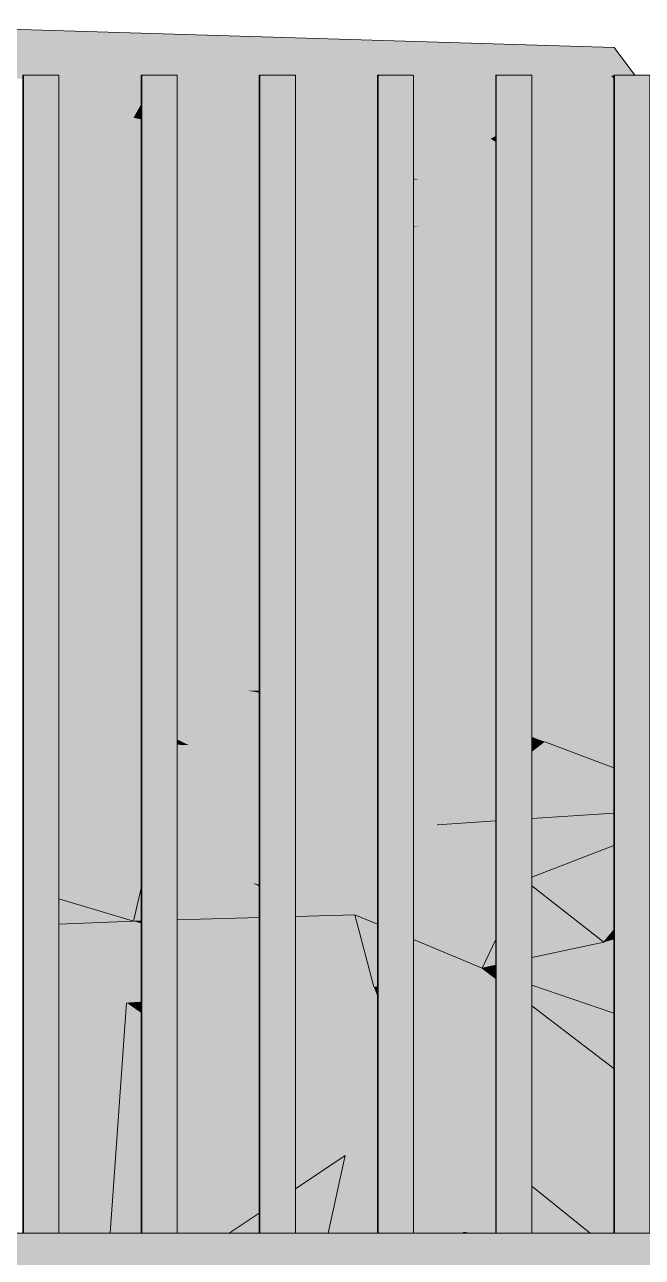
# Model space of a CAD drawing. Header units: millimetres. Extents: x 365175 to 2667127, y -330297 to -162108.
# Drawn here: x 1853493 to 1854015, y -318931 to -317888 of the extents above; entities that cross this region are included whole.
import ezdxf

# ---------------------------------------------------------------- set-up
doc = ezdxf.new("R2010")
doc.units = ezdxf.units.MM
doc.header["$MEASUREMENT"] = 0
doc.layers.add('Cars', color=7, linetype='Continuous')
doc.layers.add('TopoAlt', color=7, linetype='Continuous')

# ---------------------------------------------------------------- blocks, each defined once
blk = doc.blocks.new('Élément de coupe_582_6', base_point=(1445436.1, -319511))
at = {"layer": 'TopoAlt', "linetype": 'Continuous', "lineweight": 0, "true_color": 0x000000}
blk.add_hatch(color=18, dxfattribs=at).paths.add_polyline_path([(1838007, -319511), (1839530.3, -319511), (1839530.3, -319486), (1854698.7, -319486), (1854698.7, -318911), (1838007, -318911)])
at = {"layer": 'TopoAlt', "color": 190, "linetype": 'Continuous', "lineweight": 5, "true_color": 0x8002ff}
blk.add_line((1854698.7, -318911), (1838007, -318911), dxfattribs=at)
blk = doc.blocks.new('Élément de coupe_589_6', base_point=(1445436.1, -319511))
at = {"linetype": 'Continuous', "lineweight": 0, "true_color": 0x000000}
for points in [[(1853991.1, -317931), (1853991.1, -318911), (1853991.6, -318911), (1853991.6, -317931)], [(1853991.1, -317931), (1853991.1, -318911), (1853991.6, -318911), (1853991.6, -317931)], [(1853991.6, -317931), (1853991.6, -318911), (1854021.6, -318911), (1854021.6, -317931)]]:
    blk.add_hatch(color=18, dxfattribs=at).paths.add_polyline_path(points)
at = {"color": 18, "linetype": 'Continuous', "lineweight": 5, "true_color": 0x330000}
for p, q in [((1853991.1, -317931), (1853991.6, -317931)), ((1853991.1, -318911), (1853991.1, -317931)), ((1853991.6, -317931), (1854021.6, -317931)), ((1853991.6, -318911), (1853991.6, -317931)), ((1854021.6, -318911), (1854021.6, -317931))]:
    blk.add_line(p, q, dxfattribs=at)
blk = doc.blocks.new('Élément de coupe_590_6', base_point=(1445436.1, -319511))
at = {"linetype": 'Continuous', "lineweight": 0, "true_color": 0x000000}
for points in [[(1853891.2, -318911), (1853891.6, -318911), (1853891.6, -317931), (1853891.2, -317931)], [(1853891.2, -318911), (1853891.6, -318911), (1853891.6, -317931), (1853891.2, -317931)], [(1853891.6, -317931), (1853891.6, -318911), (1853921.6, -318911), (1853921.6, -317931)]]:
    blk.add_hatch(color=18, dxfattribs=at).paths.add_polyline_path(points)
at = {"color": 18, "linetype": 'Continuous', "lineweight": 5, "true_color": 0x330000}
for p, q in [((1853891.2, -317931), (1853891.6, -317931)), ((1853891.2, -318911), (1853891.2, -317931)), ((1853891.6, -317931), (1853921.6, -317931)), ((1853891.6, -318911), (1853891.6, -317931)), ((1853921.6, -318911), (1853921.6, -317931))]:
    blk.add_line(p, q, dxfattribs=at)
blk = doc.blocks.new('Élément de coupe_591_6', base_point=(1445436.1, -319511))
at = {"linetype": 'Continuous', "lineweight": 0, "true_color": 0x000000}
for points in [[(1853791.2, -317931), (1853791.2, -318911), (1853791.6, -318911), (1853791.6, -317931)], [(1853791.2, -317931), (1853791.2, -318911), (1853791.6, -318911), (1853791.6, -317931)], [(1853791.6, -317931), (1853791.6, -318911), (1853821.6, -318911), (1853821.6, -317931)]]:
    blk.add_hatch(color=18, dxfattribs=at).paths.add_polyline_path(points)
at = {"color": 18, "linetype": 'Continuous', "lineweight": 5, "true_color": 0x330000}
for p, q in [((1853791.2, -317931), (1853791.6, -317931)), ((1853791.2, -318911), (1853791.2, -317931)), ((1853791.6, -317931), (1853821.6, -317931)), ((1853791.6, -318911), (1853791.6, -317931)), ((1853821.6, -318911), (1853821.6, -317931))]:
    blk.add_line(p, q, dxfattribs=at)
blk = doc.blocks.new('Élément de coupe_592_6', base_point=(1445436.1, -319511))
at = {"linetype": 'Continuous', "lineweight": 0, "true_color": 0x000000}
for points in [[(1853691.2, -318911), (1853691.7, -318911), (1853691.7, -317931), (1853691.2, -317931)], [(1853691.2, -318911), (1853691.7, -318911), (1853691.7, -317931), (1853691.2, -317931)], [(1853691.7, -317931), (1853691.7, -318911), (1853721.7, -318911), (1853721.7, -317931)]]:
    blk.add_hatch(color=18, dxfattribs=at).paths.add_polyline_path(points)
at = {"color": 18, "linetype": 'Continuous', "lineweight": 5, "true_color": 0x330000}
for p, q in [((1853691.2, -317931), (1853691.7, -317931)), ((1853691.2, -318911), (1853691.2, -317931)), ((1853691.7, -317931), (1853721.7, -317931)), ((1853691.7, -318911), (1853691.7, -317931)), ((1853721.7, -318911), (1853721.7, -317931))]:
    blk.add_line(p, q, dxfattribs=at)
blk = doc.blocks.new('Élément de coupe_593_6', base_point=(1445436.1, -319511))
at = {"linetype": 'Continuous', "lineweight": 0, "true_color": 0x000000}
for points in [[(1853591.2, -318911), (1853591.7, -318911), (1853591.7, -317931), (1853591.2, -317931)], [(1853591.2, -318911), (1853591.7, -318911), (1853591.7, -317931), (1853591.2, -317931)], [(1853591.7, -317931), (1853591.7, -318911), (1853621.7, -318911), (1853621.7, -317931)]]:
    blk.add_hatch(color=18, dxfattribs=at).paths.add_polyline_path(points)
at = {"color": 18, "linetype": 'Continuous', "lineweight": 5, "true_color": 0x330000}
for p, q in [((1853591.2, -317931), (1853591.7, -317931)), ((1853591.2, -318911), (1853591.2, -317931)), ((1853591.7, -317931), (1853621.7, -317931)), ((1853591.7, -318911), (1853591.7, -317931)), ((1853621.7, -318911), (1853621.7, -317931))]:
    blk.add_line(p, q, dxfattribs=at)
blk = doc.blocks.new('Élément de coupe_594_6', base_point=(1445436.1, -319511))
at = {"linetype": 'Continuous', "lineweight": 0, "true_color": 0x000000}
for points in [[(1853491.3, -317931), (1853491.3, -318911), (1853491.7, -318911), (1853491.7, -317931)], [(1853491.3, -317931), (1853491.3, -318911), (1853491.7, -318911), (1853491.7, -317931)], [(1853491.7, -317931), (1853491.7, -318911), (1853521.7, -318911), (1853521.7, -317931)]]:
    blk.add_hatch(color=18, dxfattribs=at).paths.add_polyline_path(points)
at = {"color": 18, "linetype": 'Continuous', "lineweight": 5, "true_color": 0x330000}
for p, q in [((1853491.3, -317931), (1853491.7, -317931)), ((1853491.3, -318911), (1853491.3, -317931)), ((1853491.7, -317931), (1853521.7, -317931)), ((1853491.7, -318911), (1853491.7, -317931)), ((1853521.7, -318911), (1853521.7, -317931))]:
    blk.add_line(p, q, dxfattribs=at)
blk = doc.blocks.new('Élément de coupe_771_6', base_point=(1445436.1, -319511))
at = {"layer": 'Cars', "linetype": 'Continuous', "lineweight": 0, "true_color": 0x000000}
for points in [[(1853354.4, -317888.3), (1853352.8, -317891), (1853991.3, -317907.5)], [(1853352.7, -317916.6), (1853989.3, -317931.5), (1853352.8, -317891)], [(1853991.3, -317907.5), (1853352.8, -317891), (1853989.3, -317931.5)], [(1853624.4, -317898), (1853618.7, -317907.9), (1853989.3, -317931.5), (1853991.3, -317907.5)], [(1853625.3, -317896.4), (1853624.4, -317898), (1853991.3, -317907.5)], [(1853618.7, -317907.9), (1853610.2, -317922.6), (1853989.3, -317931.5)], [(1853989.3, -317931.5), (1853991.1, -317932.7), (1853991.1, -317931), (1853991.6, -317931), (1854008.7, -317931), (1853991.3, -317907.5)], [(1853989.3, -317931.5), (1853991.1, -317932.7), (1853991.1, -317931), (1853991.6, -317931), (1854008.7, -317931), (1853991.3, -317907.5)], [(1853352.7, -317916.6), (1853491.3, -317934.3), (1853491.3, -317931), (1853521.7, -317931), (1853521.7, -317938.2), (1853591.2, -317947), (1853591.2, -317931), (1853621.7, -317931), (1853621.7, -317950.9), (1853691.2, -317959.8), (1853691.2, -317931), (1853721.7, -317931), (1853721.7, -317963.7), (1853791.2, -317972.6), (1853791.2, -317931), (1853821.6, -317931), (1853821.6, -317976.5), (1853886.8, -317984.8), (1853891.2, -317982.5), (1853891.2, -317931), (1853921.6, -317931), (1853921.6, -317966.7), (1853989.3, -317931.5)], [(1853621.7, -317950.9), (1853691.2, -317959.8), (1853691.2, -317931), (1853721.7, -317931), (1853721.7, -317963.7), (1853791.2, -317972.6), (1853791.2, -317931), (1853821.6, -317931), (1853821.6, -317976.5), (1853886.8, -317984.8), (1853891.2, -317982.5), (1853891.2, -317931), (1853921.6, -317931), (1853921.6, -317966.7), (1853989.3, -317931.5), (1853610.2, -317922.6), (1853605.5, -317931), (1853621.7, -317931)], [(1853921.6, -317988.7), (1853991.1, -317996.5), (1853991.1, -317945), (1853989.3, -317931.5), (1853921.6, -317966.7)], [(1853921.6, -317988.7), (1853991.1, -317996.5), (1853991.1, -317945), (1853989.3, -317931.5), (1853921.6, -317966.7)], [(1853991.1, -317933.2), (1853989.3, -317931.5), (1853991.1, -317945)], [(1853991.1, -317933.2), (1853989.3, -317931.5), (1853991.1, -317945)], [(1853991.1, -317932.7), (1853989.3, -317931.5), (1853991.1, -317933.2)], [(1853991.1, -317932.7), (1853989.3, -317931.5), (1853991.1, -317933.2)], [(1853521.7, -317953.3), (1853591.2, -317968.4), (1853591.2, -317947), (1853521.7, -317938.2)], [(1853621.7, -317950.9), (1853621.7, -317975), (1853691.2, -317990.1), (1853691.2, -317959.8)], [(1853621.7, -317950.9), (1853621.7, -317975), (1853691.2, -317990.1), (1853691.2, -317959.8)], [(1853521.7, -317994.4), (1853591.2, -318000.1), (1853591.2, -317968.4), (1853521.7, -317953.3)], [(1853591.2, -317955.7), (1853584.8, -317967), (1853591.2, -317968.4)], [(1853566.9, -317998.1), (1853591.2, -318000.1), (1853591.2, -317968.4), (1853584.8, -317967)], [(1853721.7, -317996.8), (1853791.2, -318011.9), (1853791.2, -317972.6), (1853721.7, -317963.7)], [(1853721.7, -317996.8), (1853791.2, -318011.9), (1853791.2, -317972.6), (1853721.7, -317963.7)], [(1853621.7, -318002.7), (1853691.2, -318008.4), (1853691.2, -317990.1), (1853621.7, -317975)], [(1853621.7, -318002.7), (1853691.2, -318008.4), (1853691.2, -317990.1), (1853621.7, -317975)], [(1853821.6, -317976.5), (1853821.6, -318018.5), (1853826.8, -318019.6), (1853886.8, -317984.8)], [(1853821.6, -317976.5), (1853821.6, -318018.5), (1853826.8, -318019.6), (1853886.8, -317984.8)], [(1853891.2, -317982.5), (1853886.8, -317984.8), (1853891.2, -317985.3)], [(1853891.2, -317982.5), (1853886.8, -317984.8), (1853891.2, -317985.3)], [(1853886.8, -317984.8), (1853826.8, -318019.6), (1853891.2, -318033.8), (1853891.2, -317987.5)], [(1853886.8, -317984.8), (1853826.8, -318019.6), (1853891.2, -318033.8), (1853891.2, -317987.5)], [(1853886.8, -317984.8), (1853891.2, -317987.5), (1853891.2, -317985.3)], [(1853886.8, -317984.8), (1853891.2, -317987.5), (1853891.2, -317985.3)], [(1853921.6, -317988.7), (1853921.6, -318006.2), (1853991.1, -318048.9), (1853991.1, -317996.5)], [(1853921.6, -317988.7), (1853921.6, -318006.2), (1853991.1, -318048.9), (1853991.1, -317996.5)], [(1853521.7, -317994.4), (1853521.7, -318008.6), (1853591.2, -318020.2), (1853591.2, -318000.1)], [(1853557.5, -318014.6), (1853591.2, -318020.2), (1853591.2, -318000.1), (1853566.9, -317998.1)], [(1853621.7, -318025.3), (1853691.2, -318036.9), (1853691.2, -318008.4), (1853621.7, -318002.7)], [(1853621.7, -318025.3), (1853691.2, -318036.9), (1853691.2, -318008.4), (1853621.7, -318002.7)], [(1853721.7, -317996.8), (1853721.7, -318010.9), (1853791.2, -318016.7), (1853791.2, -318011.9)], [(1853721.7, -317996.8), (1853721.7, -318010.9), (1853791.2, -318016.7), (1853791.2, -318011.9)], [(1853521.7, -318008.6), (1853521.7, -318017.9), (1853591.2, -318033.3), (1853591.2, -318020.2)], [(1853551.8, -318024.5), (1853591.2, -318033.3), (1853591.2, -318020.2), (1853557.5, -318014.6)], [(1853721.7, -318010.9), (1853721.7, -318042), (1853791.2, -318053.6), (1853791.2, -318016.7)], [(1853721.7, -318010.9), (1853721.7, -318042), (1853791.2, -318053.6), (1853791.2, -318016.7)], [(1853921.6, -318006.2), (1853921.6, -318040.6), (1853991.1, -318055.9), (1853991.1, -318048.9)], [(1853921.6, -318006.2), (1853921.6, -318040.6), (1853991.1, -318055.9), (1853991.1, -318048.9)], [(1853521.7, -318017.9), (1853521.7, -318038), (1853591.2, -318039.5), (1853591.2, -318033.3)], [(1853543.8, -318038.4), (1853591.2, -318039.5), (1853591.2, -318033.3), (1853551.8, -318024.5)], [(1853691.2, -318036.9), (1853621.7, -318025.3), (1853621.7, -318040), (1853622.2, -318040.1), (1853691.2, -318046.7)], [(1853691.2, -318036.9), (1853621.7, -318025.3), (1853621.7, -318040), (1853622.2, -318040.1), (1853691.2, -318046.7)], [(1853826.8, -318019.6), (1853821.6, -318018.5), (1853821.6, -318019.2)], [(1853826.8, -318019.6), (1853821.6, -318018.5), (1853821.6, -318019.2)], [(1853821.6, -318019.2), (1853821.6, -318058.7), (1853827, -318059.6), (1853826.8, -318019.6)], [(1853821.6, -318019.2), (1853821.6, -318058.7), (1853827, -318059.6), (1853826.8, -318019.6)], [(1853826.8, -318019.6), (1853891.2, -318048), (1853891.2, -318033.8)], [(1853826.8, -318019.6), (1853891.2, -318048), (1853891.2, -318033.8)], [(1853826.8, -318019.6), (1853827, -318059.6), (1853891.2, -318074.1), (1853891.2, -318048)], [(1853826.8, -318019.6), (1853827, -318059.6), (1853891.2, -318074.1), (1853891.2, -318048)], [(1853521.7, -318146.4), (1853591.2, -318192.6), (1853591.2, -318039.5), (1853521.7, -318038)], [(1853521.7, -318146.4), (1853591.2, -318192.6), (1853591.2, -318039.5), (1853543.8, -318038.4), (1853521.7, -318077)], [(1853621.7, -318040.1), (1853622.2, -318040.1), (1853621.7, -318040)], [(1853621.7, -318040.1), (1853622.2, -318040.1), (1853621.7, -318040)], [(1853621.7, -318212.8), (1853691.2, -318258.9), (1853691.2, -318191.4), (1853622.2, -318040.1), (1853621.7, -318040.1)], [(1853621.7, -318212.8), (1853691.2, -318258.9), (1853691.2, -318191.4), (1853622.2, -318040.1), (1853621.7, -318040.1)], [(1853691.2, -318046.7), (1853622.2, -318040.1), (1853691.2, -318191.4)], [(1853691.2, -318046.7), (1853622.2, -318040.1), (1853691.2, -318191.4)], [(1853721.7, -318042), (1853721.7, -318049.6), (1853791.2, -318056.2), (1853791.2, -318053.6)], [(1853721.7, -318042), (1853721.7, -318049.6), (1853791.2, -318056.2), (1853791.2, -318053.6)], [(1853921.6, -318040.6), (1853921.6, -318061.5), (1853991.1, -318092.2), (1853991.1, -318055.9)], [(1853921.6, -318040.6), (1853921.6, -318061.5), (1853991.1, -318092.2), (1853991.1, -318055.9)], [(1853721.7, -318049.6), (1853721.7, -318258.1), (1853735.4, -318288.2), (1853791.2, -318148.9), (1853791.2, -318056.2)], [(1853721.7, -318049.6), (1853721.7, -318258.1), (1853735.4, -318288.2), (1853791.2, -318148.9), (1853791.2, -318056.2)], [(1853821.6, -318059.1), (1853827, -318059.6), (1853821.6, -318058.7)], [(1853821.6, -318059.1), (1853827, -318059.6), (1853821.6, -318058.7)], [(1853827, -318059.6), (1853821.6, -318059.1), (1853821.6, -318072.9)], [(1853827, -318059.6), (1853821.6, -318059.1), (1853821.6, -318072.9)], [(1853821.6, -318072.9), (1853821.6, -318289.6), (1853891.2, -318290.8), (1853891.2, -318141.8), (1853827, -318059.6)], [(1853821.6, -318072.9), (1853821.6, -318289.6), (1853891.2, -318290.8), (1853891.2, -318141.8), (1853827, -318059.6)], [(1853827, -318059.6), (1853891.2, -318141.8), (1853891.2, -318074.1)], [(1853827, -318059.6), (1853891.2, -318141.8), (1853891.2, -318074.1)], [(1853921.6, -318061.5), (1853921.6, -318081), (1853991.1, -318096.7), (1853991.1, -318092.2)], [(1853921.6, -318061.5), (1853921.6, -318081), (1853991.1, -318096.7), (1853991.1, -318092.2)], [(1853991.1, -318096.7), (1853921.6, -318081), (1853921.6, -318180.7), (1853991.1, -318269.7)], [(1853991.1, -318096.7), (1853921.6, -318081), (1853921.6, -318180.7), (1853991.1, -318269.7)], [(1853521.7, -318292.6), (1853591.2, -318291.2), (1853591.2, -318192.6), (1853521.7, -318146.4)], [(1853521.7, -318292.6), (1853591.2, -318291.2), (1853591.2, -318192.6), (1853521.7, -318146.4)], [(1853735.4, -318288.2), (1853791.2, -318289.1), (1853791.2, -318148.9)], [(1853735.4, -318288.2), (1853791.2, -318289.1), (1853791.2, -318148.9)], [(1853921.6, -318180.7), (1853921.6, -318291.3), (1853991.1, -318292.4), (1853991.1, -318269.7)], [(1853921.6, -318180.7), (1853921.6, -318291.3), (1853991.1, -318292.4), (1853991.1, -318269.7)], [(1853621.7, -318212.8), (1853621.7, -318290.6), (1853691.2, -318289.1), (1853691.2, -318258.9)], [(1853621.7, -318212.8), (1853621.7, -318290.6), (1853691.2, -318289.1), (1853691.2, -318258.9)], [(1853721.7, -318279.1), (1853735.4, -318288.2), (1853721.7, -318258.1)], [(1853721.7, -318279.1), (1853735.4, -318288.2), (1853721.7, -318258.1)], [(1853721.7, -318288.5), (1853735.4, -318288.2), (1853721.7, -318279.1)], [(1853721.7, -318288.5), (1853735.4, -318288.2), (1853721.7, -318279.1)], [(1853591.2, -318291.2), (1853521.7, -318292.6), (1853521.7, -318368.2), (1853591.2, -318398.3)], [(1853591.2, -318291.2), (1853521.7, -318292.6), (1853521.7, -318368.2), (1853591.2, -318398.3)], [(1853621.7, -318290.6), (1853621.7, -318411.5), (1853672.2, -318433.3), (1853691.2, -318389.7), (1853691.2, -318289.1)], [(1853621.7, -318290.6), (1853621.7, -318411.5), (1853672.2, -318433.3), (1853691.2, -318389.7), (1853691.2, -318289.1)], [(1853735.4, -318288.2), (1853721.7, -318319.8), (1853721.7, -318429.4), (1853791.2, -318423.9), (1853791.2, -318310.4)], [(1853735.4, -318288.2), (1853721.7, -318319.8), (1853721.7, -318429.4), (1853791.2, -318423.9), (1853791.2, -318310.4)], [(1853721.7, -318288.5), (1853721.7, -318319.8), (1853735.4, -318288.2)], [(1853721.7, -318288.5), (1853721.7, -318319.8), (1853735.4, -318288.2)], [(1853735.4, -318288.2), (1853791.2, -318310.4), (1853791.2, -318289.1)], [(1853735.4, -318288.2), (1853791.2, -318310.4), (1853791.2, -318289.1)], [(1853821.6, -318322.5), (1853891.2, -318350.1), (1853891.2, -318290.8), (1853821.6, -318289.6)], [(1853821.6, -318322.5), (1853891.2, -318350.1), (1853891.2, -318290.8), (1853821.6, -318289.6)], [(1853921.6, -318291.3), (1853921.6, -318362.2), (1853991.1, -318389.9), (1853991.1, -318292.4)], [(1853921.6, -318291.3), (1853921.6, -318362.2), (1853991.1, -318389.9), (1853991.1, -318292.4)], [(1853821.6, -318322.5), (1853821.6, -318421.4), (1853891.2, -318415.9), (1853891.2, -318350.1)], [(1853821.6, -318322.5), (1853821.6, -318421.4), (1853891.2, -318415.9), (1853891.2, -318350.1)], [(1853521.7, -318428.3), (1853591.2, -318430.6), (1853591.2, -318398.3), (1853521.7, -318368.2)], [(1853521.7, -318428.3), (1853591.2, -318430.6), (1853591.2, -318398.3), (1853521.7, -318368.2)], [(1853921.6, -318413.5), (1853991.1, -318407.9), (1853991.1, -318389.9), (1853921.6, -318362.2)], [(1853921.6, -318413.5), (1853991.1, -318407.9), (1853991.1, -318389.9), (1853921.6, -318362.2)], [(1853691.2, -318389.7), (1853672.2, -318433.3), (1853691.2, -318431.8)], [(1853691.2, -318389.7), (1853672.2, -318433.3), (1853691.2, -318431.8)], [(1853672.2, -318433.3), (1853621.7, -318411.5), (1853621.7, -318431.6)], [(1853672.2, -318433.3), (1853621.7, -318411.5), (1853621.7, -318431.6)], [(1853921.6, -318413.5), (1853921.6, -318437.3), (1853991.1, -318438.5), (1853991.1, -318407.9)], [(1853921.6, -318413.5), (1853921.6, -318437.3), (1853991.1, -318438.5), (1853991.1, -318407.9)], [(1853821.6, -318421.4), (1853821.6, -318435.7), (1853891.2, -318436.8), (1853891.2, -318415.9)], [(1853821.6, -318421.4), (1853821.6, -318435.7), (1853891.2, -318436.8), (1853891.2, -318415.9)], [(1853521.7, -318428.3), (1853521.7, -318437.6), (1853591.2, -318443.8), (1853591.2, -318430.6)], [(1853521.7, -318428.3), (1853521.7, -318437.6), (1853591.2, -318443.8), (1853591.2, -318430.6)], [(1853621.7, -318446.5), (1853681.5, -318451.9), (1853672.2, -318433.3), (1853621.7, -318431.6)], [(1853621.7, -318446.5), (1853681.5, -318451.9), (1853672.2, -318433.3), (1853621.7, -318431.6)], [(1853691.2, -318431.8), (1853672.2, -318433.3), (1853691.2, -318433.6)], [(1853691.2, -318431.8), (1853672.2, -318433.3), (1853691.2, -318433.6)], [(1853721.7, -318434.1), (1853791.2, -318435.2), (1853791.2, -318423.9), (1853721.7, -318429.4)], [(1853721.7, -318434.1), (1853791.2, -318435.2), (1853791.2, -318423.9), (1853721.7, -318429.4)], [(1853521.7, -318437.6), (1853521.7, -318442.6), (1853591.2, -318446.7), (1853591.2, -318443.8)], [(1853521.7, -318437.6), (1853521.7, -318442.6), (1853591.2, -318446.7), (1853591.2, -318443.8)], [(1853591.2, -318446.7), (1853521.7, -318442.6), (1853521.7, -318445.2), (1853591.2, -318478.6)], [(1853591.2, -318446.7), (1853521.7, -318442.6), (1853521.7, -318445.2), (1853591.2, -318478.6)], [(1853691.2, -318433.6), (1853672.2, -318433.3), (1853691.2, -318434)], [(1853691.2, -318433.6), (1853672.2, -318433.3), (1853691.2, -318434)], [(1853672.2, -318433.3), (1853691.2, -318435.9), (1853691.2, -318434)], [(1853672.2, -318433.3), (1853691.2, -318435.9), (1853691.2, -318434)], [(1853672.2, -318433.3), (1853681.5, -318451.9), (1853691.2, -318451.9), (1853691.2, -318435.9)], [(1853672.2, -318433.3), (1853681.5, -318451.9), (1853691.2, -318451.9), (1853691.2, -318435.9)], [(1853721.7, -318434.1), (1853721.7, -318435.1), (1853791.2, -318437.5), (1853791.2, -318435.2)], [(1853721.7, -318434.1), (1853721.7, -318435.1), (1853791.2, -318437.5), (1853791.2, -318435.2)], [(1853721.7, -318439.9), (1853791.2, -318449.3), (1853791.2, -318437.5), (1853721.7, -318435.1)], [(1853721.7, -318439.9), (1853791.2, -318449.3), (1853791.2, -318437.5), (1853721.7, -318435.1)], [(1853721.7, -318452.2), (1853791.2, -318452.8), (1853791.2, -318449.3), (1853721.7, -318439.9)], [(1853721.7, -318452.2), (1853791.2, -318452.8), (1853791.2, -318449.3), (1853721.7, -318439.9)], [(1853891.2, -318436.8), (1853821.6, -318435.7), (1853821.6, -318438.6), (1853891.2, -318441.1)], [(1853891.2, -318436.8), (1853821.6, -318435.7), (1853821.6, -318438.6), (1853891.2, -318441.1)], [(1853821.6, -318438.6), (1853821.6, -318452.9), (1853891.2, -318447.9), (1853891.2, -318441.1)], [(1853821.6, -318438.6), (1853821.6, -318452.9), (1853891.2, -318447.9), (1853891.2, -318441.1)], [(1853921.6, -318437.3), (1853921.6, -318442.1), (1853955.3, -318443.3), (1853991.1, -318439.6), (1853991.1, -318438.5)], [(1853921.6, -318437.3), (1853921.6, -318442.1), (1853955.3, -318443.3), (1853991.1, -318439.6), (1853991.1, -318438.5)], [(1853921.6, -318442.1), (1853921.6, -318445.7), (1853955.3, -318443.3)], [(1853921.6, -318442.1), (1853921.6, -318445.7), (1853955.3, -318443.3)], [(1853932.7, -318495.1), (1853991.1, -318446.7), (1853991.1, -318439.6), (1853955.3, -318443.3)], [(1853932.7, -318495.1), (1853991.1, -318446.7), (1853991.1, -318439.6), (1853955.3, -318443.3)], [(1853591.2, -318478.6), (1853521.7, -318445.2), (1853521.7, -318472.7), (1853591.2, -318488.7)], [(1853591.2, -318478.6), (1853521.7, -318445.2), (1853521.7, -318472.7), (1853591.2, -318488.7)], [(1853621.7, -318448.4), (1853681.5, -318451.9), (1853621.7, -318446.5)], [(1853621.7, -318448.4), (1853681.5, -318451.9), (1853621.7, -318446.5)], [(1853621.7, -318448.4), (1853621.7, -318493.2), (1853631.7, -318498), (1853681.5, -318451.9)], [(1853621.7, -318448.4), (1853621.7, -318493.2), (1853631.7, -318498), (1853681.5, -318451.9)], [(1853631.7, -318498), (1853691.2, -318497.5), (1853691.2, -318453.5), (1853681.5, -318451.9)], [(1853631.7, -318498), (1853691.2, -318497.5), (1853691.2, -318453.5), (1853681.5, -318451.9)], [(1853691.2, -318451.9), (1853681.5, -318451.9), (1853691.2, -318453.5)], [(1853691.2, -318451.9), (1853681.5, -318451.9), (1853691.2, -318453.5)], [(1853721.7, -318452.2), (1853721.7, -318458.8), (1853791.2, -318470.8), (1853791.2, -318452.8)], [(1853721.7, -318452.2), (1853721.7, -318458.8), (1853791.2, -318470.8), (1853791.2, -318452.8)], [(1853891.2, -318447.9), (1853821.6, -318452.9), (1853821.6, -318453.9), (1853891.2, -318479.7)], [(1853891.2, -318447.9), (1853821.6, -318452.9), (1853821.6, -318453.9), (1853891.2, -318479.7)], [(1853955.3, -318443.3), (1853921.6, -318445.7), (1853921.6, -318491), (1853932.7, -318495.1)], [(1853955.3, -318443.3), (1853921.6, -318445.7), (1853921.6, -318491), (1853932.7, -318495.1)], [(1853991.1, -318446.7), (1853932.7, -318495.1), (1853991.1, -318517.2)], [(1853991.1, -318446.7), (1853932.7, -318495.1), (1853991.1, -318517.2)], [(1853721.7, -318458.8), (1853721.7, -318497.2), (1853791.2, -318496.5), (1853791.2, -318470.8)], [(1853721.7, -318458.8), (1853721.7, -318497.2), (1853791.2, -318496.5), (1853791.2, -318470.8)], [(1853891.2, -318479.7), (1853821.6, -318453.9), (1853821.6, -318476), (1853891.2, -318488)], [(1853891.2, -318479.7), (1853821.6, -318453.9), (1853821.6, -318476), (1853891.2, -318488)], [(1853521.7, -318472.7), (1853521.7, -318493.2), (1853591.2, -318496.3), (1853591.2, -318488.7)], [(1853521.7, -318472.7), (1853521.7, -318493.2), (1853591.2, -318496.3), (1853591.2, -318488.7)], [(1853891.2, -318488), (1853821.6, -318476), (1853821.6, -318496.2), (1853891.2, -318495.5)], [(1853891.2, -318488), (1853821.6, -318476), (1853821.6, -318496.2), (1853891.2, -318495.5)], [(1853521.7, -318493.2), (1853521.7, -318554.3), (1853591.2, -318584.2), (1853591.2, -318496.3)], [(1853521.7, -318493.2), (1853521.7, -318526.2), (1853591.2, -318562.6), (1853591.2, -318496.3)], [(1853631.7, -318498), (1853621.7, -318493.2), (1853621.7, -318495.7)], [(1853631.7, -318498), (1853621.7, -318493.2), (1853621.7, -318495.7)], [(1853921.6, -318493.2), (1853932.7, -318495.1), (1853921.6, -318491)], [(1853921.6, -318493.2), (1853932.7, -318495.1), (1853921.6, -318491)], [(1853921.6, -318495.2), (1853932.7, -318495.1), (1853921.6, -318493.2)], [(1853921.6, -318495.2), (1853932.7, -318495.1), (1853921.6, -318493.2)], [(1853631.7, -318498), (1853621.7, -318495.7), (1853621.7, -318497.6)], [(1853631.7, -318498), (1853621.7, -318495.7), (1853621.7, -318497.6)], [(1853631.7, -318498), (1853621.7, -318497.6), (1853621.7, -318525.1)], [(1853631.7, -318498), (1853621.7, -318497.6), (1853621.7, -318525.1)], [(1853621.7, -318525.1), (1853621.7, -318585.3), (1853691.2, -318578.9), (1853691.2, -318517.1), (1853631.7, -318498)], [(1853621.7, -318578.3), (1853633.2, -318584.2), (1853691.2, -318578.9), (1853691.2, -318517.1), (1853631.7, -318498), (1853621.7, -318525.1)], [(1853691.2, -318497.5), (1853631.7, -318498), (1853691.2, -318517.1)], [(1853691.2, -318497.5), (1853631.7, -318498), (1853691.2, -318517.1)], [(1853721.7, -318526.9), (1853791.2, -318549.1), (1853791.2, -318496.5), (1853721.7, -318497.2)], [(1853721.7, -318526.9), (1853791.2, -318549.1), (1853791.2, -318496.5), (1853721.7, -318497.2)], [(1853821.6, -318558.9), (1853841.6, -318565.3), (1853891.2, -318527.1), (1853891.2, -318495.5), (1853821.6, -318496.2)], [(1853821.6, -318558.9), (1853841.6, -318565.3), (1853891.2, -318527.1), (1853891.2, -318495.5), (1853821.6, -318496.2)], [(1853921.6, -318495.2), (1853921.6, -318503.7), (1853932.7, -318495.1)], [(1853921.6, -318495.2), (1853921.6, -318503.7), (1853932.7, -318495.1)], [(1853921.6, -318560), (1853991.1, -318555.4), (1853991.1, -318517.2), (1853932.7, -318495.1), (1853921.6, -318503.7)], [(1853921.6, -318560), (1853991.1, -318555.4), (1853991.1, -318517.2), (1853932.7, -318495.1), (1853921.6, -318503.7)], [(1853721.7, -318526.9), (1853721.7, -318576.2), (1853791.2, -318569.9), (1853791.2, -318549.1)], [(1853721.7, -318526.9), (1853721.7, -318576.2), (1853791.2, -318569.9), (1853791.2, -318549.1)], [(1853841.6, -318565.3), (1853891.2, -318562), (1853891.2, -318527.1)], [(1853841.6, -318565.3), (1853891.2, -318562), (1853891.2, -318527.1)], [(1853521.7, -318554.3), (1853521.7, -318585.2), (1853591.2, -318587.1), (1853591.2, -318584.2)], [(1853991.1, -318555.4), (1853921.6, -318560), (1853921.6, -318609.7), (1853991.1, -318582.9)], [(1853991.1, -318555.4), (1853921.6, -318560), (1853921.6, -318609.7), (1853991.1, -318582.9)], [(1853821.6, -318558.9), (1853821.6, -318567.1), (1853841.6, -318565.3)], [(1853821.6, -318558.9), (1853821.6, -318567.1), (1853841.6, -318565.3)], [(1853821.6, -318587.2), (1853841.6, -318565.3), (1853821.6, -318567.1)], [(1853821.6, -318587.2), (1853821.6, -318631.3), (1853891.2, -318617.1), (1853891.2, -318596.8), (1853841.6, -318565.3)], [(1853821.6, -318587.2), (1853821.6, -318631.3), (1853891.2, -318617.1), (1853891.2, -318596.8), (1853841.6, -318565.3)], [(1853821.6, -318587.2), (1853841.6, -318565.3), (1853821.6, -318567.1)], [(1853891.2, -318562), (1853841.6, -318565.3), (1853891.2, -318596.8)], [(1853891.2, -318562), (1853841.6, -318565.3), (1853891.2, -318596.8)], [(1853721.7, -318576.2), (1853721.7, -318625.7), (1853772.1, -318641.5), (1853791.2, -318620.6), (1853791.2, -318569.9)], [(1853721.7, -318576.2), (1853721.7, -318625.7), (1853772.1, -318641.5), (1853791.2, -318620.6), (1853791.2, -318569.9)], [(1853521.7, -318628.1), (1853584.8, -318646.9), (1853591.2, -318619.1), (1853591.2, -318587.1), (1853521.7, -318585.2)], [(1853621.7, -318594.5), (1853691.2, -318616.2), (1853691.2, -318578.9), (1853621.7, -318585.3)], [(1853685.7, -318614.5), (1853691.2, -318616.2), (1853691.2, -318578.9), (1853633.2, -318584.2)], [(1853921.6, -318609.7), (1853921.6, -318617.1), (1853982.6, -318664.7), (1853991.1, -318654.4), (1853991.1, -318582.9)], [(1853921.6, -318609.7), (1853921.6, -318617.1), (1853982.6, -318664.7), (1853991.1, -318654.4), (1853991.1, -318582.9)], [(1853691.2, -318616.2), (1853621.7, -318594.5), (1853621.7, -318645.9), (1853691.2, -318643.8)], [(1853591.2, -318619.1), (1853584.8, -318646.9), (1853591.2, -318646.7)], [(1853691.2, -318617.6), (1853691.2, -318616.2), (1853685.7, -318614.5)], [(1853821.6, -318631.3), (1853821.6, -318662.3), (1853879.6, -318686.6), (1853891.2, -318662.4), (1853891.2, -318617.1)], [(1853821.6, -318631.3), (1853821.6, -318662.3), (1853879.6, -318686.6), (1853891.2, -318662.4), (1853891.2, -318617.1)], [(1853921.6, -318617.1), (1853921.6, -318677.7), (1853982.6, -318664.7)], [(1853921.6, -318617.1), (1853921.6, -318677.7), (1853982.6, -318664.7)], [(1853521.7, -318628.1), (1853521.7, -318649.4), (1853584.8, -318646.9)], [(1853721.7, -318625.7), (1853721.7, -318643), (1853772.1, -318641.5)], [(1853736.9, -318642.5), (1853772.1, -318641.5), (1853721.7, -318625.7), (1853721.7, -318634.2)], [(1853772.1, -318641.5), (1853791.2, -318637.6), (1853791.2, -318620.6)], [(1853772.1, -318641.5), (1853791.2, -318637.6), (1853791.2, -318620.6)], [(1853772.1, -318641.5), (1853791.2, -318649.5), (1853791.2, -318637.6)], [(1853772.1, -318641.5), (1853791.2, -318649.5), (1853791.2, -318637.6)], [(1853521.7, -318649.4), (1853521.7, -318699.9), (1853578.9, -318715.9), (1853584.8, -318646.9)], [(1853584.8, -318646.9), (1853578.9, -318715.9), (1853591.2, -318715.1), (1853591.2, -318648.7)], [(1853591.2, -318646.7), (1853584.8, -318646.9), (1853591.2, -318648.7)], [(1853621.7, -318645.9), (1853621.7, -318657), (1853691.2, -318676.1), (1853691.2, -318643.8)], [(1853772.1, -318641.5), (1853721.7, -318643), (1853721.7, -318684.4), (1853788.1, -318702.6)], [(1853736.9, -318642.5), (1853751.8, -318692.6), (1853788.1, -318702.6), (1853772.1, -318641.5)], [(1853772.1, -318641.5), (1853788.1, -318702.6), (1853791.2, -318702.1), (1853791.2, -318649.5)], [(1853772.1, -318641.5), (1853788.1, -318702.6), (1853791.2, -318702.1), (1853791.2, -318649.5)], [(1853621.7, -318713.2), (1853691.2, -318708.8), (1853691.2, -318676.1), (1853621.7, -318657)], [(1853982.6, -318664.7), (1853991.1, -318662.3), (1853991.1, -318654.4)], [(1853982.6, -318664.7), (1853991.1, -318662.3), (1853991.1, -318654.4)], [(1853821.6, -318662.3), (1853821.6, -318696.8), (1853879.6, -318686.6)], [(1853821.6, -318662.3), (1853821.6, -318696.8), (1853879.6, -318686.6)], [(1853879.6, -318686.6), (1853891.2, -318684.2), (1853891.2, -318662.4)], [(1853879.6, -318686.6), (1853891.2, -318684.2), (1853891.2, -318662.4)], [(1853921.6, -318677.7), (1853921.6, -318701), (1853991.1, -318724.8), (1853991.1, -318695.1), (1853982.6, -318664.7)], [(1853921.6, -318677.7), (1853921.6, -318701), (1853991.1, -318724.8), (1853991.1, -318695.1), (1853982.6, -318664.7)], [(1853982.6, -318664.7), (1853991.1, -318695.1), (1853991.1, -318662.3)], [(1853982.6, -318664.7), (1853991.1, -318695.1), (1853991.1, -318662.3)], [(1853721.7, -318706.8), (1853788.1, -318702.6), (1853721.7, -318684.4)], [(1853788.1, -318702.6), (1853751.8, -318692.6), (1853755.5, -318704.7)], [(1853879.6, -318686.6), (1853821.6, -318696.8), (1853821.6, -318793.2), (1853864.8, -318910)], [(1853879.6, -318686.6), (1853821.6, -318696.8), (1853821.6, -318793.2), (1853864.8, -318910)], [(1853879.6, -318686.6), (1853864.8, -318910), (1853891.2, -318884.9), (1853891.2, -318748.2)], [(1853879.6, -318686.6), (1853864.8, -318910), (1853891.2, -318884.9), (1853891.2, -318748.2)], [(1853879.6, -318686.6), (1853891.2, -318690.6), (1853891.2, -318684.2)], [(1853879.6, -318686.6), (1853891.2, -318690.6), (1853891.2, -318684.2)], [(1853891.2, -318695.4), (1853879.6, -318686.6), (1853891.2, -318748.2)], [(1853891.2, -318695.4), (1853879.6, -318686.6), (1853891.2, -318748.2)], [(1853879.6, -318686.6), (1853891.2, -318695.4), (1853891.2, -318690.6)], [(1853879.6, -318686.6), (1853891.2, -318695.4), (1853891.2, -318690.6)], [(1853521.7, -318717.7), (1853578.9, -318715.9), (1853521.7, -318699.9)], [(1853788.1, -318702.6), (1853721.7, -318706.8), (1853721.7, -318815.8), (1853763.8, -318845.3)], [(1853775.4, -318777.5), (1853788.1, -318702.6), (1853755.5, -318704.7)], [(1853763.8, -318845.3), (1853791.2, -318862.8), (1853791.2, -318710.9), (1853788.1, -318702.6)], [(1853791.2, -318840.2), (1853791.2, -318710.9), (1853788.1, -318702.6), (1853775.4, -318777.5)], [(1853788.1, -318702.6), (1853791.2, -318710.9), (1853791.2, -318702.1)], [(1853788.1, -318702.6), (1853791.2, -318710.9), (1853791.2, -318702.1)], [(1853991.1, -318724.8), (1853921.6, -318701), (1853921.6, -318718.6), (1853991.1, -318771.5)], [(1853991.1, -318724.8), (1853921.6, -318701), (1853921.6, -318718.6), (1853991.1, -318771.5)], [(1853691.2, -318708.8), (1853621.7, -318713.2), (1853621.7, -318745.8), (1853691.2, -318794.5)], [(1853578.9, -318715.9), (1853521.7, -318717.7), (1853521.7, -318911), (1853564.9, -318911)], [(1853564.9, -318911), (1853591.2, -318911), (1853591.2, -318724.5), (1853578.9, -318715.9)], [(1853578.9, -318715.9), (1853591.2, -318724.5), (1853591.2, -318715.1)], [(1853991.1, -318771.5), (1853921.6, -318718.6), (1853921.6, -318858.9), (1853991.1, -318816.6)], [(1853991.1, -318771.5), (1853921.6, -318718.6), (1853921.6, -318858.9), (1853991.1, -318816.6)], [(1853621.7, -318911), (1853665.6, -318911), (1853691.2, -318893.9), (1853691.2, -318794.5), (1853621.7, -318745.8)], [(1853821.6, -318793.2), (1853821.6, -318882.3), (1853864.8, -318910)], [(1853821.6, -318793.2), (1853821.6, -318882.3), (1853864.8, -318910)], [(1853721.7, -318815.8), (1853721.7, -318873.5), (1853763.8, -318845.3)], [(1853921.6, -318858.9), (1853921.6, -318871.1), (1853971, -318911), (1853991.1, -318911), (1853991.1, -318816.6)], [(1853921.6, -318858.9), (1853921.6, -318871.1), (1853971, -318911), (1853991.1, -318911), (1853991.1, -318816.6)], [(1853721.7, -318911), (1853749.5, -318911), (1853763.8, -318845.3), (1853721.7, -318873.5)], [(1853749.5, -318911), (1853791.2, -318911), (1853791.2, -318862.8), (1853763.8, -318845.3)], [(1853971, -318911), (1853921.6, -318871.1), (1853921.6, -318911)], [(1853971, -318911), (1853921.6, -318871.1), (1853921.6, -318911)], [(1853864.8, -318910), (1853821.6, -318882.3), (1853821.6, -318911), (1853862.6, -318911)], [(1853864.8, -318910), (1853821.6, -318882.3), (1853821.6, -318911), (1853862.6, -318911)], [(1853891.2, -318884.9), (1853864.8, -318910), (1853868.4, -318911), (1853891.2, -318911)], [(1853891.2, -318884.9), (1853864.8, -318910), (1853868.4, -318911), (1853891.2, -318911)], [(1853665.6, -318911), (1853691.2, -318911), (1853691.2, -318893.9)], [(1853864.8, -318910), (1853862.6, -318911), (1853865.1, -318911)], [(1853864.8, -318910), (1853862.6, -318911), (1853865.1, -318911)], [(1853864.8, -318910), (1853865.1, -318911), (1853868.4, -318911)], [(1853864.8, -318910), (1853865.1, -318911), (1853868.4, -318911)]]:
    blk.add_hatch(color=18, dxfattribs=at).paths.add_polyline_path(points)
at = {"layer": 'Cars', "color": 7, "linetype": 'Continuous', "lineweight": 5}
for p, q in [((1853991.3, -317907.5), (1853354.4, -317888.3)), ((1854008.7, -317931), (1853991.3, -317907.5)), ((1853991.1, -317933.2), (1853989.3, -317931.5)), ((1853991.1, -317932.7), (1853989.3, -317931.5)), ((1853991.1, -318517.2), (1853932.7, -318495.1)), ((1853991.1, -318555.4), (1853921.6, -318560)), ((1853891.2, -318562), (1853841.6, -318565.3)), ((1853991.1, -318582.9), (1853921.6, -318609.7)), ((1853584.8, -318646.9), (1853591.2, -318619.1)), ((1853982.6, -318664.7), (1853921.6, -318617.1)), ((1853584.8, -318646.9), (1853521.7, -318628.1)), ((1853584.8, -318646.9), (1853521.7, -318649.4)), ((1853591.2, -318646.7), (1853584.8, -318646.9)), ((1853691.2, -318643.8), (1853621.7, -318645.9)), ((1853772.1, -318641.5), (1853721.7, -318643)), ((1853791.2, -318649.5), (1853772.1, -318641.5)), ((1853788.1, -318702.6), (1853772.1, -318641.5)), ((1853982.6, -318664.7), (1853991.1, -318654.4)), ((1853879.6, -318686.6), (1853821.6, -318662.3)), ((1853879.6, -318686.6), (1853891.2, -318662.4)), ((1853982.6, -318664.7), (1853921.6, -318677.7)), ((1853891.2, -318684.2), (1853879.6, -318686.6)), ((1853891.2, -318695.4), (1853879.6, -318686.6)), ((1853891.2, -318690.6), (1853879.6, -318686.6)), ((1853991.1, -318724.8), (1853921.6, -318701)), ((1853578.9, -318715.9), (1853564.9, -318911)), ((1853991.1, -318771.5), (1853921.6, -318718.6)), ((1853763.8, -318845.3), (1853721.7, -318873.5)), ((1853749.5, -318911), (1853763.8, -318845.3)), ((1853971, -318911), (1853921.6, -318871.1)), ((1853691.2, -318893.9), (1853665.6, -318911)), ((1853862.6, -318911), (1853864.8, -318910)), ((1853865.1, -318911), (1853864.8, -318910)), ((1853868.4, -318911), (1853864.8, -318910))]:
    blk.add_line(p, q, dxfattribs=at)

msp = doc.modelspace()

# ---------------------------------------------------------------- block references
at = {"lineweight": 0}
for name in ['Élément de coupe_594_6', 'Élément de coupe_593_6', 'Élément de coupe_592_6', 'Élément de coupe_591_6', 'Élément de coupe_590_6', 'Élément de coupe_589_6']:
    msp.add_blockref(name, (1445436.05, -319510.981), dxfattribs=at)
at = {"layer": 'Cars', "lineweight": 0}
msp.add_blockref('Élément de coupe_771_6', (1445436.05, -319510.981), dxfattribs=at)
at = {"layer": 'TopoAlt', "lineweight": 0}
msp.add_blockref('Élément de coupe_582_6', (1445436.05, -319510.981), dxfattribs=at)

doc.saveas('drawing.dxf')
